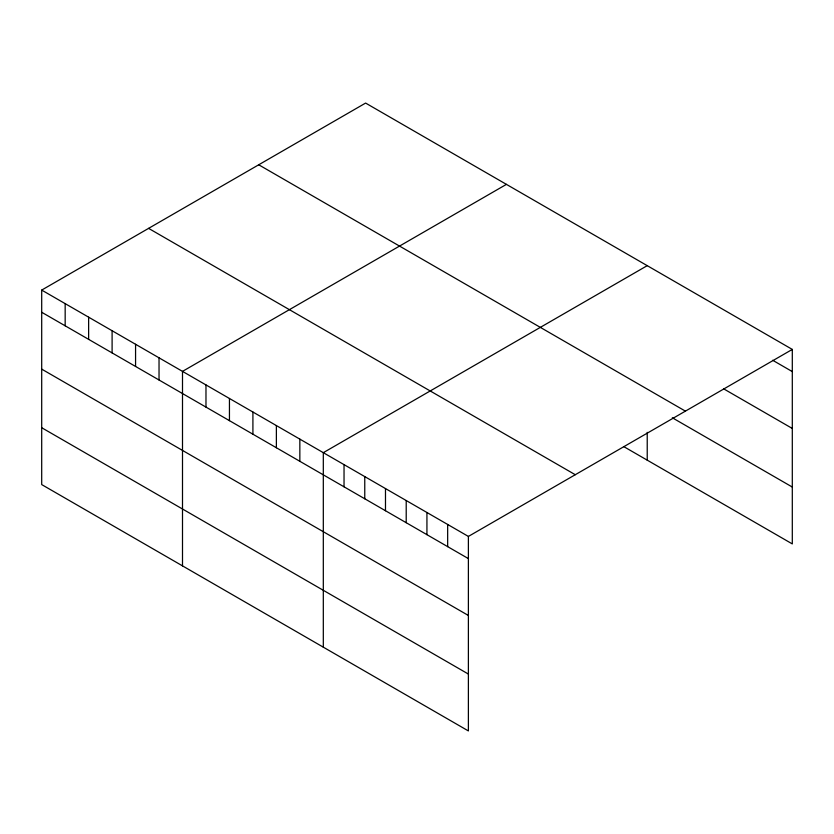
<?xml version="1.0" encoding="UTF-8"?>
<svg xmlns="http://www.w3.org/2000/svg" width="834" height="834" viewBox="0 0 834 834"><rect width="100%" height="100%" fill="white"/><g stroke="black" fill="none" stroke-linecap="round" stroke-linejoin="round"><path stroke-width="1.25" d="M41.7 290.086L468.385 536.429L468.385 730.928L41.7 484.585L41.7 290.086L365.615 103.072L792.3 349.415L792.3 543.914L623.759 446.607M506.426 184.366L182.5 371.38L182.5 565.879M647.226 265.66L323.311 452.674L323.311 647.174M468.385 536.429L792.3 349.415M772.67 360.257L792.3 371.599M723.578 388.79L792.3 428.457M258.728 164.788L685.402 411.131M672.319 417.771L792.3 487.046M148.598 228.37L575.272 474.713M41.7 312.26L468.385 558.603M41.7 369.128L468.385 615.471M41.7 427.717L468.385 674.06M647.226 432.356L647.226 460.159M447.66 524.461L447.66 546.645M426.935 512.503L426.935 534.677M406.21 500.536L406.21 522.709M385.485 488.568L385.485 510.742M364.76 476.6L364.76 498.784M344.035 464.642L344.035 486.816M299.844 439.122L299.844 461.306M276.377 425.58L276.377 447.754M252.91 412.027L252.91 434.201M229.444 398.475L229.444 420.659M205.977 384.933L205.977 407.107M159.033 357.828L159.033 380.012M135.567 344.286L135.567 366.46M112.1 330.733L112.1 352.907M88.633 317.181L88.633 339.365M65.167 303.639L65.167 325.813"/></g></svg>
